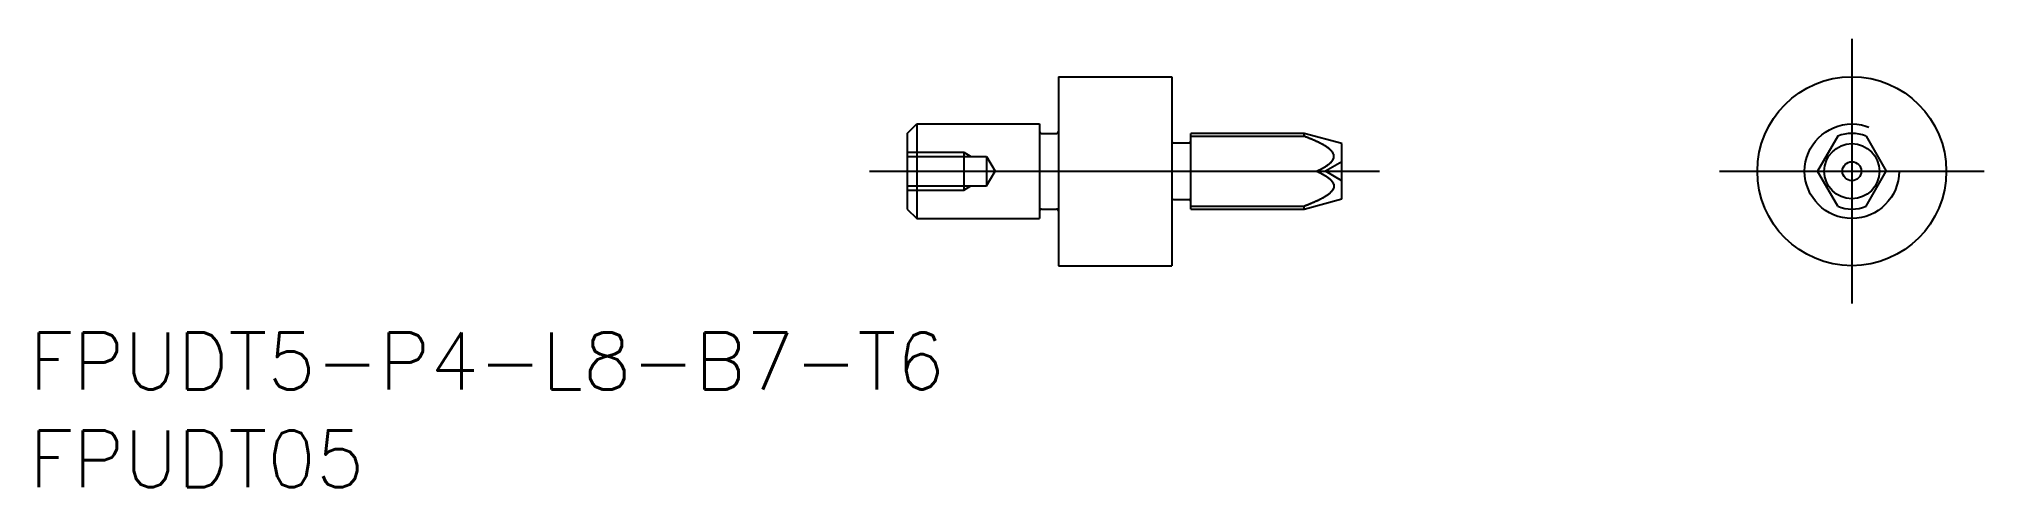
# Model space of a CAD drawing. Extents: x -96 to 7, y -17 to 7.
import ezdxf

# ---------------------------------------------------------------- set-up
doc = ezdxf.new("R2010")
doc.units = 0
doc.linetypes.add('CENTER', pattern=[50.8, 31.75, -6.35, 6.35, -6.35])
doc.linetypes.add('DASHED', pattern=[19.05, 12.7, -6.35])
doc.layers.get('0').update_dxf_attribs({"linetype": 'CONTINUOUS'})
doc.layers.add('CENTER', color=1, linetype='CENTER')
doc.styles.get("Standard").update_dxf_attribs({"font": 'txt.shx', "height": 3, "bigfont": 'bigfont.shx'})

msp = doc.modelspace()

# ---------------------------------------------------------------- linework, layer by layer
at = {"color": 7, "linetype": 'CONTINUOUS'}
for p, q in [((-42, 5), (-36, 5)), ((-42, 5), (-42, -5)), ((-36, 5), (-36, -5)), ((-50, 2), (-49.5, 2.5)), ((-49.5, 2.5), (-49.5, -2.5)), ((-49.5, 2.5), (-43, 2.5)), ((-43, 2.5), (-43, -2.5)), ((-50, 2), (-50, -2)), ((-42.9, 2), (-42.1, 2)), ((-35.9, 1.5), (-35.1, 1.5)), ((-29, 2), (-35, 2)), ((-35, -2), (-35, 2)), ((-35, 1.85), (-29, 1.85)), ((-27, 1.46), (-29, 2)), ((-29, 1.85), (-29, 2)), ((-27, 0), (-27, 1.46)), ((-0.75, 1.85), (-1.82, 0)), ((0.75, 1.85), (1.82, 0)), ((-35, 0), (-28.33, 0)), ((-27, -1.46), (-27, 0)), ((-0.75, -1.85), (-1.82, 0)), ((0.75, -1.85), (1.82, 0)), ((-50, -2), (-49.5, -2.5)), ((-42.9, -2), (-42.1, -2)), ((-35.9, -1.5), (-35.1, -1.5)), ((-35, -1.85), (-29, -1.85)), ((-35, -2), (-29, -2)), ((-29, -2), (-27, -1.46)), ((-29, -2), (-29, -1.85)), ((-49.5, -2.5), (-43, -2.5)), ((-42, -5), (-36, -5))]:
    msp.add_line(p, q, dxfattribs=at)
at = {"color": 3, "linetype": 'DASHED'}
for p, q in [((-50, 1), (-47, 1)), ((-50, 0.78), (-45.8, 0.78)), ((-47, 1), (-46.63, 0.78)), ((-47, 1), (-47, -1)), ((-45.8, 0.78), (-45.35, 0)), ((-45.8, 0.78), (-45.8, -0.78)), ((-45.8, -0.78), (-45.35, 0)), ((-27, 0.5), (-27.87, 0)), ((-27, -0.5), (-27.87, 0)), ((-50, -0.78), (-45.8, -0.78)), ((-50, -1), (-47, -1)), ((-47, -1), (-46.63, -0.78))]:
    msp.add_line(p, q, dxfattribs=at)
at = {"color": 7}
for points in [[(-28.33, 0, 0), (-28.33, 0, 0), (-28.32, 0, 0), (-28.32, 0.01, 0), (-28.31, 0.01, 0), (-28.31, 0.01, 0), (-28.3, 0.01, 0), (-28.3, 0.02, 0), (-28.29, 0.02, 0), (-28.29, 0.02, 0), (-28.28, 0.02, 0), (-28.28, 0.02, 0), (-28.27, 0.03, 0), (-28.27, 0.03, 0), (-28.26, 0.03, 0), (-28.26, 0.03, 0), (-28.25, 0.04, 0), (-28.25, 0.04, 0), (-28.24, 0.04, 0), (-28.24, 0.04, 0), (-28.24, 0.04, 0), (-28.23, 0.05, 0), (-28.23, 0.05, 0), (-28.22, 0.05, 0), (-28.22, 0.05, 0), (-28.21, 0.06, 0), (-28.21, 0.06, 0), (-28.2, 0.06, 0), (-28.2, 0.06, 0), (-28.19, 0.07, 0), (-28.19, 0.07, 0), (-28.18, 0.07, 0), (-28.18, 0.07, 0), (-28.17, 0.07, 0), (-28.17, 0.08, 0), (-28.17, 0.08, 0), (-28.16, 0.08, 0), (-28.16, 0.08, 0), (-28.15, 0.09, 0), (-28.15, 0.09, 0), (-28.14, 0.09, 0), (-28.14, 0.09, 0), (-28.13, 0.1, 0), (-28.13, 0.1, 0), (-28.12, 0.1, 0), (-28.12, 0.1, 0), (-28.11, 0.11, 0), (-28.11, 0.11, 0), (-28.11, 0.11, 0), (-28.1, 0.11, 0), (-28.1, 0.12, 0), (-28.09, 0.12, 0), (-28.09, 0.12, 0), (-28.08, 0.12, 0), (-28.08, 0.12, 0), (-28.07, 0.13, 0), (-28.07, 0.13, 0), (-28.06, 0.13, 0), (-28.06, 0.13, 0), (-28.05, 0.14, 0), (-28.05, 0.14, 0), (-28.05, 0.14, 0), (-28.04, 0.14, 0), (-28.04, 0.15, 0), (-28.03, 0.15, 0), (-28.03, 0.15, 0), (-28.02, 0.15, 0), (-28.02, 0.16, 0), (-28.01, 0.16, 0), (-28.01, 0.16, 0), (-28, 0.16, 0), (-28, 0.17, 0), (-28, 0.17, 0), (-27.99, 0.17, 0), (-27.99, 0.17, 0), (-27.98, 0.18, 0), (-27.98, 0.18, 0), (-27.97, 0.18, 0), (-27.97, 0.18, 0), (-27.96, 0.19, 0), (-27.96, 0.19, 0), (-27.96, 0.19, 0), (-27.95, 0.2, 0), (-27.95, 0.2, 0), (-27.94, 0.2, 0), (-27.94, 0.2, 0), (-27.93, 0.21, 0), (-27.93, 0.21, 0), (-27.92, 0.21, 0), (-27.92, 0.21, 0), (-27.92, 0.22, 0), (-27.91, 0.22, 0), (-27.91, 0.22, 0), (-27.9, 0.22, 0), (-27.9, 0.23, 0), (-27.89, 0.23, 0), (-27.89, 0.23, 0), (-27.88, 0.23, 0), (-27.88, 0.24, 0), (-27.88, 0.24, 0), (-27.87, 0.24, 0), (-27.87, 0.25, 0), (-27.86, 0.25, 0), (-27.86, 0.25, 0), (-27.85, 0.25, 0), (-27.85, 0.26, 0), (-27.85, 0.26, 0), (-27.84, 0.26, 0), (-27.84, 0.27, 0), (-27.83, 0.27, 0), (-27.83, 0.27, 0), (-27.82, 0.27, 0), (-27.82, 0.28, 0), (-27.82, 0.28, 0), (-27.81, 0.28, 0), (-27.81, 0.28, 0), (-27.8, 0.29, 0), (-27.8, 0.29, 0), (-27.79, 0.29, 0), (-27.79, 0.3, 0), (-27.79, 0.3, 0), (-27.78, 0.3, 0), (-27.78, 0.31, 0), (-27.77, 0.31, 0), (-27.77, 0.31, 0), (-27.76, 0.31, 0), (-27.76, 0.32, 0), (-27.76, 0.32, 0), (-27.75, 0.32, 0), (-27.75, 0.33, 0), (-27.74, 0.33, 0), (-27.74, 0.33, 0), (-27.74, 0.33, 0), (-27.73, 0.34, 0), (-27.73, 0.34, 0), (-27.72, 0.34, 0), (-27.72, 0.35, 0), (-27.71, 0.35, 0), (-27.71, 0.35, 0), (-27.71, 0.36, 0), (-27.7, 0.36, 0), (-27.7, 0.36, 0), (-27.69, 0.37, 0), (-27.69, 0.37, 0), (-27.69, 0.37, 0), (-27.68, 0.38, 0), (-27.68, 0.38, 0), (-27.68, 0.38, 0), (-27.67, 0.38, 0), (-27.67, 0.39, 0), (-27.66, 0.39, 0), (-27.66, 0.39, 0), (-27.66, 0.4, 0), (-27.65, 0.4, 0), (-27.65, 0.4, 0), (-27.64, 0.41, 0), (-27.64, 0.41, 0), (-27.64, 0.41, 0), (-27.63, 0.42, 0), (-27.63, 0.42, 0), (-27.63, 0.42, 0), (-27.62, 0.43, 0), (-27.62, 0.43, 0), (-27.61, 0.43, 0), (-27.61, 0.44, 0), (-27.61, 0.44, 0), (-27.6, 0.44, 0), (-27.6, 0.45, 0), (-27.6, 0.45, 0), (-27.59, 0.45, 0), (-27.59, 0.46, 0), (-27.59, 0.46, 0), (-27.58, 0.47, 0), (-27.58, 0.47, 0), (-27.57, 0.47, 0), (-27.57, 0.48, 0), (-27.57, 0.48, 0), (-27.56, 0.48, 0), (-27.56, 0.49, 0), (-27.56, 0.49, 0), (-27.55, 0.49, 0), (-27.55, 0.5, 0), (-27.55, 0.5, 0), (-27.54, 0.51, 0), (-27.54, 0.51, 0), (-27.54, 0.51, 0), (-27.53, 0.52, 0), (-27.53, 0.52, 0), (-27.53, 0.52, 0), (-27.53, 0.53, 0), (-27.52, 0.53, 0), (-27.52, 0.54, 0), (-27.52, 0.54, 0), (-27.51, 0.54, 0), (-27.51, 0.55, 0), (-27.51, 0.55, 0), (-27.5, 0.56, 0), (-27.5, 0.56, 0), (-27.5, 0.56, 0), (-27.5, 0.57, 0), (-27.49, 0.57, 0), (-27.49, 0.58, 0), (-27.49, 0.58, 0), (-27.49, 0.58, 0), (-27.48, 0.59, 0), (-27.48, 0.59, 0), (-27.48, 0.6, 0), (-27.48, 0.6, 0), (-27.47, 0.6, 0), (-27.47, 0.61, 0), (-27.47, 0.61, 0), (-27.47, 0.62, 0), (-27.46, 0.62, 0), (-27.46, 0.63, 0), (-27.46, 0.63, 0), (-27.46, 0.63, 0), (-27.46, 0.64, 0), (-27.45, 0.64, 0), (-27.45, 0.65, 0), (-27.45, 0.65, 0), (-27.45, 0.66, 0), (-27.45, 0.66, 0), (-27.44, 0.66, 0), (-27.44, 0.67, 0), (-27.44, 0.67, 0), (-27.44, 0.68, 0), (-27.44, 0.68, 0), (-27.44, 0.69, 0), (-27.43, 0.69, 0), (-27.43, 0.7, 0), (-27.43, 0.7, 0), (-27.43, 0.7, 0), (-27.43, 0.71, 0), (-27.43, 0.71, 0), (-27.43, 0.72, 0), (-27.43, 0.72, 0), (-27.43, 0.73, 0), (-27.42, 0.73, 0), (-27.42, 0.74, 0), (-27.42, 0.74, 0), (-27.42, 0.75, 0), (-27.42, 0.75, 0), (-27.42, 0.76, 0), (-27.42, 0.76, 0), (-27.42, 0.76, 0), (-27.42, 0.77, 0), (-27.42, 0.77, 0), (-27.42, 0.78, 0), (-27.42, 0.78, 0), (-27.42, 0.79, 0), (-27.42, 0.79, 0), (-27.42, 0.8, 0), (-27.42, 0.8, 0), (-27.42, 0.81, 0), (-27.42, 0.81, 0), (-27.42, 0.82, 0), (-27.42, 0.82, 0), (-27.42, 0.83, 0), (-27.42, 0.83, 0), (-27.42, 0.83, 0), (-27.42, 0.84, 0), (-27.42, 0.84, 0), (-27.43, 0.85, 0), (-27.43, 0.85, 0), (-27.43, 0.86, 0), (-27.43, 0.86, 0), (-27.43, 0.87, 0), (-27.43, 0.87, 0), (-27.43, 0.88, 0), (-27.43, 0.88, 0), (-27.43, 0.89, 0), (-27.44, 0.89, 0), (-27.44, 0.89, 0), (-27.44, 0.9, 0), (-27.44, 0.9, 0), (-27.44, 0.91, 0), (-27.44, 0.91, 0), (-27.45, 0.92, 0), (-27.45, 0.92, 0), (-27.45, 0.93, 0), (-27.45, 0.93, 0), (-27.45, 0.93, 0), (-27.46, 0.94, 0), (-27.46, 0.94, 0), (-27.46, 0.95, 0), (-27.46, 0.95, 0), (-27.46, 0.96, 0), (-27.47, 0.96, 0), (-27.47, 0.96, 0), (-27.47, 0.97, 0), (-27.47, 0.97, 0), (-27.48, 0.98, 0), (-27.48, 0.98, 0), (-27.48, 0.98, 0), (-27.48, 0.99, 0), (-27.49, 0.99, 0), (-27.49, 1, 0), (-27.49, 1, 0), (-27.49, 1.01, 0), (-27.5, 1.01, 0), (-27.5, 1.01, 0), (-27.5, 1.02, 0), (-27.5, 1.02, 0), (-27.51, 1.03, 0), (-27.51, 1.03, 0), (-27.51, 1.03, 0), (-27.52, 1.04, 0), (-27.52, 1.04, 0), (-27.52, 1.04, 0), (-27.53, 1.05, 0), (-27.53, 1.05, 0), (-27.53, 1.06, 0), (-27.53, 1.06, 0), (-27.54, 1.06, 0), (-27.54, 1.07, 0), (-27.54, 1.07, 0), (-27.55, 1.07, 0), (-27.55, 1.08, 0), (-27.55, 1.08, 0), (-27.56, 1.09, 0), (-27.56, 1.09, 0), (-27.56, 1.09, 0), (-27.57, 1.1, 0), (-27.57, 1.1, 0), (-27.57, 1.1, 0), (-27.58, 1.11, 0), (-27.58, 1.11, 0), (-27.59, 1.11, 0), (-27.59, 1.12, 0), (-27.59, 1.12, 0), (-27.6, 1.12, 0), (-27.6, 1.13, 0), (-27.6, 1.13, 0), (-27.61, 1.14, 0), (-27.61, 1.14, 0), (-27.61, 1.14, 0), (-27.62, 1.15, 0), (-27.62, 1.15, 0), (-27.62, 1.15, 0), (-27.63, 1.16, 0), (-27.63, 1.16, 0), (-27.64, 1.16, 0), (-27.64, 1.17, 0), (-27.64, 1.17, 0), (-27.65, 1.17, 0), (-27.65, 1.18, 0), (-27.65, 1.18, 0), (-27.66, 1.18, 0), (-27.66, 1.19, 0), (-27.67, 1.19, 0), (-27.67, 1.19, 0), (-27.67, 1.19, 0), (-27.68, 1.2, 0), (-27.68, 1.2, 0), (-27.69, 1.2, 0), (-27.69, 1.21, 0), (-27.69, 1.21, 0), (-27.7, 1.21, 0), (-27.7, 1.22, 0), (-27.71, 1.22, 0), (-27.71, 1.22, 0), (-27.71, 1.23, 0), (-27.72, 1.23, 0), (-27.72, 1.23, 0), (-27.73, 1.24, 0), (-27.73, 1.24, 0), (-27.73, 1.24, 0), (-27.74, 1.24, 0), (-27.74, 1.25, 0), (-27.75, 1.25, 0), (-27.75, 1.25, 0), (-27.75, 1.26, 0), (-27.76, 1.26, 0), (-27.76, 1.26, 0), (-27.77, 1.26, 0), (-27.77, 1.27, 0), (-27.78, 1.27, 0), (-27.78, 1.27, 0), (-27.78, 1.28, 0), (-27.79, 1.28, 0), (-27.79, 1.28, 0), (-27.8, 1.29, 0), (-27.8, 1.29, 0), (-27.81, 1.29, 0), (-27.81, 1.29, 0), (-27.81, 1.3, 0), (-27.82, 1.3, 0), (-27.82, 1.3, 0), (-27.83, 1.3, 0), (-27.83, 1.31, 0), (-27.84, 1.31, 0), (-27.84, 1.31, 0), (-27.84, 1.32, 0), (-27.85, 1.32, 0), (-27.85, 1.32, 0), (-27.86, 1.32, 0), (-27.86, 1.33, 0), (-27.87, 1.33, 0), (-27.87, 1.33, 0), (-27.87, 1.34, 0), (-27.88, 1.34, 0), (-27.88, 1.34, 0), (-27.89, 1.34, 0), (-27.89, 1.35, 0), (-27.9, 1.35, 0), (-27.9, 1.35, 0), (-27.9, 1.35, 0), (-27.91, 1.36, 0), (-27.91, 1.36, 0), (-27.92, 1.36, 0), (-27.92, 1.36, 0), (-27.93, 1.37, 0), (-27.93, 1.37, 0), (-27.93, 1.37, 0), (-27.94, 1.37, 0), (-27.94, 1.38, 0), (-27.95, 1.38, 0), (-27.95, 1.38, 0), (-27.96, 1.39, 0), (-27.96, 1.39, 0), (-27.97, 1.39, 0), (-27.97, 1.39, 0), (-27.97, 1.4, 0), (-27.98, 1.4, 0), (-27.98, 1.4, 0), (-27.99, 1.4, 0), (-27.99, 1.41, 0), (-28, 1.41, 0), (-28, 1.41, 0), (-28.01, 1.41, 0), (-28.01, 1.42, 0), (-28.02, 1.42, 0), (-28.02, 1.42, 0), (-28.02, 1.42, 0), (-28.03, 1.43, 0), (-28.03, 1.43, 0), (-28.04, 1.43, 0), (-28.04, 1.43, 0), (-28.05, 1.44, 0), (-28.05, 1.44, 0), (-28.06, 1.44, 0), (-28.06, 1.44, 0), (-28.06, 1.44, 0), (-28.07, 1.45, 0), (-28.07, 1.45, 0), (-28.08, 1.45, 0), (-28.08, 1.45, 0), (-28.09, 1.46, 0), (-28.09, 1.46, 0), (-28.1, 1.46, 0), (-28.1, 1.46, 0), (-28.11, 1.47, 0), (-28.11, 1.47, 0), (-28.11, 1.47, 0), (-28.12, 1.47, 0), (-28.12, 1.48, 0), (-28.13, 1.48, 0), (-28.13, 1.48, 0), (-28.14, 1.48, 0), (-28.14, 1.49, 0), (-28.15, 1.49, 0), (-28.15, 1.49, 0), (-28.16, 1.49, 0), (-28.16, 1.49, 0), (-28.16, 1.5, 0), (-28.17, 1.5, 0), (-28.17, 1.5, 0), (-28.18, 1.5, 0), (-28.18, 1.51, 0), (-28.19, 1.51, 0), (-28.19, 1.51, 0), (-28.2, 1.51, 0), (-28.2, 1.52, 0), (-28.21, 1.52, 0), (-28.21, 1.52, 0), (-28.22, 1.52, 0), (-28.22, 1.52, 0), (-28.22, 1.53, 0), (-28.23, 1.53, 0), (-28.23, 1.53, 0), (-28.24, 1.53, 0), (-28.24, 1.54, 0), (-28.25, 1.54, 0), (-28.25, 1.54, 0), (-28.26, 1.54, 0), (-28.26, 1.54, 0), (-28.27, 1.55, 0), (-28.27, 1.55, 0), (-28.28, 1.55, 0), (-28.28, 1.55, 0), (-28.29, 1.56, 0), (-28.29, 1.56, 0), (-28.29, 1.56, 0), (-28.3, 1.56, 0), (-28.3, 1.56, 0), (-28.31, 1.57, 0), (-28.31, 1.57, 0), (-28.32, 1.57, 0), (-28.32, 1.57, 0), (-28.33, 1.58, 0), (-28.33, 1.58, 0), (-28.34, 1.58, 0), (-28.34, 1.58, 0), (-28.35, 1.58, 0), (-28.35, 1.59, 0), (-28.36, 1.59, 0), (-28.36, 1.59, 0), (-28.36, 1.59, 0), (-28.37, 1.59, 0), (-28.37, 1.6, 0), (-28.38, 1.6, 0), (-28.38, 1.6, 0), (-28.39, 1.6, 0), (-28.39, 1.61, 0), (-28.4, 1.61, 0), (-28.4, 1.61, 0), (-28.41, 1.61, 0), (-28.41, 1.61, 0), (-28.42, 1.62, 0), (-28.42, 1.62, 0), (-28.43, 1.62, 0), (-28.43, 1.62, 0), (-28.44, 1.62, 0), (-28.44, 1.63, 0), (-28.44, 1.63, 0), (-28.45, 1.63, 0), (-28.45, 1.63, 0), (-28.46, 1.64, 0), (-28.46, 1.64, 0), (-28.47, 1.64, 0), (-28.47, 1.64, 0), (-28.48, 1.64, 0), (-28.48, 1.65, 0), (-28.49, 1.65, 0), (-28.49, 1.65, 0), (-28.5, 1.65, 0), (-28.5, 1.65, 0), (-28.51, 1.66, 0), (-28.51, 1.66, 0), (-28.52, 1.66, 0), (-28.52, 1.66, 0), (-28.53, 1.66, 0), (-28.53, 1.67, 0), (-28.54, 1.67, 0), (-28.54, 1.67, 0), (-28.54, 1.67, 0), (-28.55, 1.67, 0), (-28.55, 1.68, 0), (-28.56, 1.68, 0), (-28.56, 1.68, 0), (-28.57, 1.68, 0), (-28.57, 1.68, 0), (-28.58, 1.69, 0), (-28.58, 1.69, 0), (-28.59, 1.69, 0), (-28.59, 1.69, 0), (-28.6, 1.69, 0), (-28.6, 1.7, 0), (-28.61, 1.7, 0), (-28.61, 1.7, 0), (-28.62, 1.7, 0), (-28.62, 1.7, 0), (-28.63, 1.71, 0), (-28.63, 1.71, 0), (-28.64, 1.71, 0), (-28.64, 1.71, 0), (-28.65, 1.71, 0), (-28.65, 1.72, 0), (-28.66, 1.72, 0), (-28.66, 1.72, 0), (-28.66, 1.72, 0), (-28.67, 1.72, 0), (-28.67, 1.73, 0), (-28.68, 1.73, 0), (-28.68, 1.73, 0), (-28.69, 1.73, 0), (-28.69, 1.73, 0), (-28.7, 1.74, 0), (-28.7, 1.74, 0), (-28.71, 1.74, 0), (-28.71, 1.74, 0), (-28.72, 1.74, 0), (-28.72, 1.75, 0), (-28.73, 1.75, 0), (-28.73, 1.75, 0), (-28.74, 1.75, 0), (-28.74, 1.75, 0), (-28.75, 1.76, 0), (-28.75, 1.76, 0), (-28.76, 1.76, 0), (-28.76, 1.76, 0), (-28.77, 1.76, 0), (-28.77, 1.77, 0), (-28.78, 1.77, 0), (-28.78, 1.77, 0), (-28.79, 1.77, 0), (-28.79, 1.77, 0), (-28.8, 1.78, 0), (-28.8, 1.78, 0), (-28.8, 1.78, 0), (-28.81, 1.78, 0), (-28.81, 1.78, 0), (-28.82, 1.78, 0), (-28.82, 1.79, 0), (-28.83, 1.79, 0), (-28.83, 1.79, 0), (-28.84, 1.79, 0), (-28.84, 1.79, 0), (-28.85, 1.8, 0), (-28.85, 1.8, 0), (-28.86, 1.8, 0), (-28.86, 1.8, 0), (-28.87, 1.8, 0), (-28.87, 1.81, 0), (-28.88, 1.81, 0), (-28.88, 1.81, 0), (-28.89, 1.81, 0), (-28.89, 1.81, 0), (-28.9, 1.81, 0), (-28.9, 1.82, 0), (-28.91, 1.82, 0), (-28.91, 1.82, 0), (-28.92, 1.82, 0), (-28.92, 1.82, 0), (-28.93, 1.83, 0), (-28.93, 1.83, 0), (-28.94, 1.83, 0), (-28.94, 1.83, 0), (-28.95, 1.83, 0), (-28.95, 1.84, 0), (-28.96, 1.84, 0), (-28.96, 1.84, 0), (-28.97, 1.84, 0), (-28.97, 1.84, 0), (-28.98, 1.84, 0), (-28.98, 1.85, 0), (-28.99, 1.85, 0), (-28.99, 1.85, 0), (-29, 1.85, 0), (-29, 1.85, 0)], [(-28.33, 0, 0), (-28.33, 0, 0), (-28.32, 0, 0), (-28.32, -0.01, 0), (-28.31, -0.01, 0), (-28.31, -0.01, 0), (-28.3, -0.01, 0), (-28.3, -0.02, 0), (-28.29, -0.02, 0), (-28.29, -0.02, 0), (-28.28, -0.02, 0), (-28.28, -0.02, 0), (-28.27, -0.03, 0), (-28.27, -0.03, 0), (-28.26, -0.03, 0), (-28.26, -0.03, 0), (-28.25, -0.04, 0), (-28.25, -0.04, 0), (-28.24, -0.04, 0), (-28.24, -0.04, 0), (-28.24, -0.04, 0), (-28.23, -0.05, 0), (-28.23, -0.05, 0), (-28.22, -0.05, 0), (-28.22, -0.05, 0), (-28.21, -0.06, 0), (-28.21, -0.06, 0), (-28.2, -0.06, 0), (-28.2, -0.06, 0), (-28.19, -0.07, 0), (-28.19, -0.07, 0), (-28.18, -0.07, 0), (-28.18, -0.07, 0), (-28.17, -0.07, 0), (-28.17, -0.08, 0), (-28.17, -0.08, 0), (-28.16, -0.08, 0), (-28.16, -0.08, 0), (-28.15, -0.09, 0), (-28.15, -0.09, 0), (-28.14, -0.09, 0), (-28.14, -0.09, 0), (-28.13, -0.1, 0), (-28.13, -0.1, 0), (-28.12, -0.1, 0), (-28.12, -0.1, 0), (-28.11, -0.11, 0), (-28.11, -0.11, 0), (-28.11, -0.11, 0), (-28.1, -0.11, 0), (-28.1, -0.12, 0), (-28.09, -0.12, 0), (-28.09, -0.12, 0), (-28.08, -0.12, 0), (-28.08, -0.12, 0), (-28.07, -0.13, 0), (-28.07, -0.13, 0), (-28.06, -0.13, 0), (-28.06, -0.13, 0), (-28.05, -0.14, 0), (-28.05, -0.14, 0), (-28.05, -0.14, 0), (-28.04, -0.14, 0), (-28.04, -0.15, 0), (-28.03, -0.15, 0), (-28.03, -0.15, 0), (-28.02, -0.15, 0), (-28.02, -0.16, 0), (-28.01, -0.16, 0), (-28.01, -0.16, 0), (-28, -0.16, 0), (-28, -0.17, 0), (-28, -0.17, 0), (-27.99, -0.17, 0), (-27.99, -0.17, 0), (-27.98, -0.18, 0), (-27.98, -0.18, 0), (-27.97, -0.18, 0), (-27.97, -0.18, 0), (-27.96, -0.19, 0), (-27.96, -0.19, 0), (-27.96, -0.19, 0), (-27.95, -0.2, 0), (-27.95, -0.2, 0), (-27.94, -0.2, 0), (-27.94, -0.2, 0), (-27.93, -0.21, 0), (-27.93, -0.21, 0), (-27.92, -0.21, 0), (-27.92, -0.21, 0), (-27.92, -0.22, 0), (-27.91, -0.22, 0), (-27.91, -0.22, 0), (-27.9, -0.22, 0), (-27.9, -0.23, 0), (-27.89, -0.23, 0), (-27.89, -0.23, 0), (-27.88, -0.23, 0), (-27.88, -0.24, 0), (-27.88, -0.24, 0), (-27.87, -0.24, 0), (-27.87, -0.25, 0), (-27.86, -0.25, 0), (-27.86, -0.25, 0), (-27.85, -0.25, 0), (-27.85, -0.26, 0), (-27.85, -0.26, 0), (-27.84, -0.26, 0), (-27.84, -0.27, 0), (-27.83, -0.27, 0), (-27.83, -0.27, 0), (-27.82, -0.27, 0), (-27.82, -0.28, 0), (-27.82, -0.28, 0), (-27.81, -0.28, 0), (-27.81, -0.28, 0), (-27.8, -0.29, 0), (-27.8, -0.29, 0), (-27.79, -0.29, 0), (-27.79, -0.3, 0), (-27.79, -0.3, 0), (-27.78, -0.3, 0), (-27.78, -0.31, 0), (-27.77, -0.31, 0), (-27.77, -0.31, 0), (-27.76, -0.31, 0), (-27.76, -0.32, 0), (-27.76, -0.32, 0), (-27.75, -0.32, 0), (-27.75, -0.33, 0), (-27.74, -0.33, 0), (-27.74, -0.33, 0), (-27.74, -0.33, 0), (-27.73, -0.34, 0), (-27.73, -0.34, 0), (-27.72, -0.34, 0), (-27.72, -0.35, 0), (-27.71, -0.35, 0), (-27.71, -0.35, 0), (-27.71, -0.36, 0), (-27.7, -0.36, 0), (-27.7, -0.36, 0), (-27.69, -0.37, 0), (-27.69, -0.37, 0), (-27.69, -0.37, 0), (-27.68, -0.38, 0), (-27.68, -0.38, 0), (-27.68, -0.38, 0), (-27.67, -0.38, 0), (-27.67, -0.39, 0), (-27.66, -0.39, 0), (-27.66, -0.39, 0), (-27.66, -0.4, 0), (-27.65, -0.4, 0), (-27.65, -0.4, 0), (-27.64, -0.41, 0), (-27.64, -0.41, 0), (-27.64, -0.41, 0), (-27.63, -0.42, 0), (-27.63, -0.42, 0), (-27.63, -0.42, 0), (-27.62, -0.43, 0), (-27.62, -0.43, 0), (-27.61, -0.43, 0), (-27.61, -0.44, 0), (-27.61, -0.44, 0), (-27.6, -0.44, 0), (-27.6, -0.45, 0), (-27.6, -0.45, 0), (-27.59, -0.45, 0), (-27.59, -0.46, 0), (-27.59, -0.46, 0), (-27.58, -0.47, 0), (-27.58, -0.47, 0), (-27.57, -0.47, 0), (-27.57, -0.48, 0), (-27.57, -0.48, 0), (-27.56, -0.48, 0), (-27.56, -0.49, 0), (-27.56, -0.49, 0), (-27.55, -0.49, 0), (-27.55, -0.5, 0), (-27.55, -0.5, 0), (-27.54, -0.51, 0), (-27.54, -0.51, 0), (-27.54, -0.51, 0), (-27.53, -0.52, 0), (-27.53, -0.52, 0), (-27.53, -0.52, 0), (-27.53, -0.53, 0), (-27.52, -0.53, 0), (-27.52, -0.54, 0), (-27.52, -0.54, 0), (-27.51, -0.54, 0), (-27.51, -0.55, 0), (-27.51, -0.55, 0), (-27.5, -0.56, 0), (-27.5, -0.56, 0), (-27.5, -0.56, 0), (-27.5, -0.57, 0), (-27.49, -0.57, 0), (-27.49, -0.58, 0), (-27.49, -0.58, 0), (-27.49, -0.58, 0), (-27.48, -0.59, 0), (-27.48, -0.59, 0), (-27.48, -0.6, 0), (-27.48, -0.6, 0), (-27.47, -0.6, 0), (-27.47, -0.61, 0), (-27.47, -0.61, 0), (-27.47, -0.62, 0), (-27.46, -0.62, 0), (-27.46, -0.63, 0), (-27.46, -0.63, 0), (-27.46, -0.63, 0), (-27.46, -0.64, 0), (-27.45, -0.64, 0), (-27.45, -0.65, 0), (-27.45, -0.65, 0), (-27.45, -0.66, 0), (-27.45, -0.66, 0), (-27.44, -0.66, 0), (-27.44, -0.67, 0), (-27.44, -0.67, 0), (-27.44, -0.68, 0), (-27.44, -0.68, 0), (-27.44, -0.69, 0), (-27.43, -0.69, 0), (-27.43, -0.7, 0), (-27.43, -0.7, 0), (-27.43, -0.7, 0), (-27.43, -0.71, 0), (-27.43, -0.71, 0), (-27.43, -0.72, 0), (-27.43, -0.72, 0), (-27.43, -0.73, 0), (-27.42, -0.73, 0), (-27.42, -0.74, 0), (-27.42, -0.74, 0), (-27.42, -0.75, 0), (-27.42, -0.75, 0), (-27.42, -0.76, 0), (-27.42, -0.76, 0), (-27.42, -0.76, 0), (-27.42, -0.77, 0), (-27.42, -0.77, 0), (-27.42, -0.78, 0), (-27.42, -0.78, 0), (-27.42, -0.79, 0), (-27.42, -0.79, 0), (-27.42, -0.8, 0), (-27.42, -0.8, 0), (-27.42, -0.81, 0), (-27.42, -0.81, 0), (-27.42, -0.82, 0), (-27.42, -0.82, 0), (-27.42, -0.83, 0), (-27.42, -0.83, 0), (-27.42, -0.83, 0), (-27.42, -0.84, 0), (-27.42, -0.84, 0), (-27.43, -0.85, 0), (-27.43, -0.85, 0), (-27.43, -0.86, 0), (-27.43, -0.86, 0), (-27.43, -0.87, 0), (-27.43, -0.87, 0), (-27.43, -0.88, 0), (-27.43, -0.88, 0), (-27.43, -0.89, 0), (-27.44, -0.89, 0), (-27.44, -0.89, 0), (-27.44, -0.9, 0), (-27.44, -0.9, 0), (-27.44, -0.91, 0), (-27.44, -0.91, 0), (-27.45, -0.92, 0), (-27.45, -0.92, 0), (-27.45, -0.93, 0), (-27.45, -0.93, 0), (-27.45, -0.93, 0), (-27.46, -0.94, 0), (-27.46, -0.94, 0), (-27.46, -0.95, 0), (-27.46, -0.95, 0), (-27.46, -0.96, 0), (-27.47, -0.96, 0), (-27.47, -0.96, 0), (-27.47, -0.97, 0), (-27.47, -0.97, 0), (-27.48, -0.98, 0), (-27.48, -0.98, 0), (-27.48, -0.98, 0), (-27.48, -0.99, 0), (-27.49, -0.99, 0), (-27.49, -1, 0), (-27.49, -1, 0), (-27.49, -1.01, 0), (-27.5, -1.01, 0), (-27.5, -1.01, 0), (-27.5, -1.02, 0), (-27.5, -1.02, 0), (-27.51, -1.03, 0), (-27.51, -1.03, 0), (-27.51, -1.03, 0), (-27.52, -1.04, 0), (-27.52, -1.04, 0), (-27.52, -1.04, 0), (-27.53, -1.05, 0), (-27.53, -1.05, 0), (-27.53, -1.06, 0), (-27.53, -1.06, 0), (-27.54, -1.06, 0), (-27.54, -1.07, 0), (-27.54, -1.07, 0), (-27.55, -1.07, 0), (-27.55, -1.08, 0), (-27.55, -1.08, 0), (-27.56, -1.09, 0), (-27.56, -1.09, 0), (-27.56, -1.09, 0), (-27.57, -1.1, 0), (-27.57, -1.1, 0), (-27.57, -1.1, 0), (-27.58, -1.11, 0), (-27.58, -1.11, 0), (-27.59, -1.11, 0), (-27.59, -1.12, 0), (-27.59, -1.12, 0), (-27.6, -1.12, 0), (-27.6, -1.13, 0), (-27.6, -1.13, 0), (-27.61, -1.14, 0), (-27.61, -1.14, 0), (-27.61, -1.14, 0), (-27.62, -1.15, 0), (-27.62, -1.15, 0), (-27.62, -1.15, 0), (-27.63, -1.16, 0), (-27.63, -1.16, 0), (-27.64, -1.16, 0), (-27.64, -1.17, 0), (-27.64, -1.17, 0), (-27.65, -1.17, 0), (-27.65, -1.18, 0), (-27.65, -1.18, 0), (-27.66, -1.18, 0), (-27.66, -1.19, 0), (-27.67, -1.19, 0), (-27.67, -1.19, 0), (-27.67, -1.19, 0), (-27.68, -1.2, 0), (-27.68, -1.2, 0), (-27.69, -1.2, 0), (-27.69, -1.21, 0), (-27.69, -1.21, 0), (-27.7, -1.21, 0), (-27.7, -1.22, 0), (-27.71, -1.22, 0), (-27.71, -1.22, 0), (-27.71, -1.23, 0), (-27.72, -1.23, 0), (-27.72, -1.23, 0), (-27.73, -1.24, 0), (-27.73, -1.24, 0), (-27.73, -1.24, 0), (-27.74, -1.24, 0), (-27.74, -1.25, 0), (-27.75, -1.25, 0), (-27.75, -1.25, 0), (-27.75, -1.26, 0), (-27.76, -1.26, 0), (-27.76, -1.26, 0), (-27.77, -1.26, 0), (-27.77, -1.27, 0), (-27.78, -1.27, 0), (-27.78, -1.27, 0), (-27.78, -1.28, 0), (-27.79, -1.28, 0), (-27.79, -1.28, 0), (-27.8, -1.29, 0), (-27.8, -1.29, 0), (-27.81, -1.29, 0), (-27.81, -1.29, 0), (-27.81, -1.3, 0), (-27.82, -1.3, 0), (-27.82, -1.3, 0), (-27.83, -1.3, 0), (-27.83, -1.31, 0), (-27.84, -1.31, 0), (-27.84, -1.31, 0), (-27.84, -1.32, 0), (-27.85, -1.32, 0), (-27.85, -1.32, 0), (-27.86, -1.32, 0), (-27.86, -1.33, 0), (-27.87, -1.33, 0), (-27.87, -1.33, 0), (-27.87, -1.34, 0), (-27.88, -1.34, 0), (-27.88, -1.34, 0), (-27.89, -1.34, 0), (-27.89, -1.35, 0), (-27.9, -1.35, 0), (-27.9, -1.35, 0), (-27.9, -1.35, 0), (-27.91, -1.36, 0), (-27.91, -1.36, 0), (-27.92, -1.36, 0), (-27.92, -1.36, 0), (-27.93, -1.37, 0), (-27.93, -1.37, 0), (-27.93, -1.37, 0), (-27.94, -1.37, 0), (-27.94, -1.38, 0), (-27.95, -1.38, 0), (-27.95, -1.38, 0), (-27.96, -1.39, 0), (-27.96, -1.39, 0), (-27.97, -1.39, 0), (-27.97, -1.39, 0), (-27.97, -1.4, 0), (-27.98, -1.4, 0), (-27.98, -1.4, 0), (-27.99, -1.4, 0), (-27.99, -1.41, 0), (-28, -1.41, 0), (-28, -1.41, 0), (-28.01, -1.41, 0), (-28.01, -1.42, 0), (-28.02, -1.42, 0), (-28.02, -1.42, 0), (-28.02, -1.42, 0), (-28.03, -1.43, 0), (-28.03, -1.43, 0), (-28.04, -1.43, 0), (-28.04, -1.43, 0), (-28.05, -1.44, 0), (-28.05, -1.44, 0), (-28.06, -1.44, 0), (-28.06, -1.44, 0), (-28.06, -1.44, 0), (-28.07, -1.45, 0), (-28.07, -1.45, 0), (-28.08, -1.45, 0), (-28.08, -1.45, 0), (-28.09, -1.46, 0), (-28.09, -1.46, 0), (-28.1, -1.46, 0), (-28.1, -1.46, 0), (-28.11, -1.47, 0), (-28.11, -1.47, 0), (-28.11, -1.47, 0), (-28.12, -1.47, 0), (-28.12, -1.48, 0), (-28.13, -1.48, 0), (-28.13, -1.48, 0), (-28.14, -1.48, 0), (-28.14, -1.49, 0), (-28.15, -1.49, 0), (-28.15, -1.49, 0), (-28.16, -1.49, 0), (-28.16, -1.49, 0), (-28.16, -1.5, 0), (-28.17, -1.5, 0), (-28.17, -1.5, 0), (-28.18, -1.5, 0), (-28.18, -1.51, 0), (-28.19, -1.51, 0), (-28.19, -1.51, 0), (-28.2, -1.51, 0), (-28.2, -1.52, 0), (-28.21, -1.52, 0), (-28.21, -1.52, 0), (-28.22, -1.52, 0), (-28.22, -1.52, 0), (-28.22, -1.53, 0), (-28.23, -1.53, 0), (-28.23, -1.53, 0), (-28.24, -1.53, 0), (-28.24, -1.54, 0), (-28.25, -1.54, 0), (-28.25, -1.54, 0), (-28.26, -1.54, 0), (-28.26, -1.54, 0), (-28.27, -1.55, 0), (-28.27, -1.55, 0), (-28.28, -1.55, 0), (-28.28, -1.55, 0), (-28.29, -1.56, 0), (-28.29, -1.56, 0), (-28.29, -1.56, 0), (-28.3, -1.56, 0), (-28.3, -1.56, 0), (-28.31, -1.57, 0), (-28.31, -1.57, 0), (-28.32, -1.57, 0), (-28.32, -1.57, 0), (-28.33, -1.58, 0), (-28.33, -1.58, 0), (-28.34, -1.58, 0), (-28.34, -1.58, 0), (-28.35, -1.58, 0), (-28.35, -1.59, 0), (-28.36, -1.59, 0), (-28.36, -1.59, 0), (-28.36, -1.59, 0), (-28.37, -1.59, 0), (-28.37, -1.6, 0), (-28.38, -1.6, 0), (-28.38, -1.6, 0), (-28.39, -1.6, 0), (-28.39, -1.61, 0), (-28.4, -1.61, 0), (-28.4, -1.61, 0), (-28.41, -1.61, 0), (-28.41, -1.61, 0), (-28.42, -1.62, 0), (-28.42, -1.62, 0), (-28.43, -1.62, 0), (-28.43, -1.62, 0), (-28.44, -1.62, 0), (-28.44, -1.63, 0), (-28.44, -1.63, 0), (-28.45, -1.63, 0), (-28.45, -1.63, 0), (-28.46, -1.64, 0), (-28.46, -1.64, 0), (-28.47, -1.64, 0), (-28.47, -1.64, 0), (-28.48, -1.64, 0), (-28.48, -1.65, 0), (-28.49, -1.65, 0), (-28.49, -1.65, 0), (-28.5, -1.65, 0), (-28.5, -1.65, 0), (-28.51, -1.66, 0), (-28.51, -1.66, 0), (-28.52, -1.66, 0), (-28.52, -1.66, 0), (-28.53, -1.66, 0), (-28.53, -1.67, 0), (-28.54, -1.67, 0), (-28.54, -1.67, 0), (-28.54, -1.67, 0), (-28.55, -1.67, 0), (-28.55, -1.68, 0), (-28.56, -1.68, 0), (-28.56, -1.68, 0), (-28.57, -1.68, 0), (-28.57, -1.68, 0), (-28.58, -1.69, 0), (-28.58, -1.69, 0), (-28.59, -1.69, 0), (-28.59, -1.69, 0), (-28.6, -1.69, 0), (-28.6, -1.7, 0), (-28.61, -1.7, 0), (-28.61, -1.7, 0), (-28.62, -1.7, 0), (-28.62, -1.7, 0), (-28.63, -1.71, 0), (-28.63, -1.71, 0), (-28.64, -1.71, 0), (-28.64, -1.71, 0), (-28.65, -1.71, 0), (-28.65, -1.72, 0), (-28.66, -1.72, 0), (-28.66, -1.72, 0), (-28.66, -1.72, 0), (-28.67, -1.72, 0), (-28.67, -1.73, 0), (-28.68, -1.73, 0), (-28.68, -1.73, 0), (-28.69, -1.73, 0), (-28.69, -1.73, 0), (-28.7, -1.74, 0), (-28.7, -1.74, 0), (-28.71, -1.74, 0), (-28.71, -1.74, 0), (-28.72, -1.74, 0), (-28.72, -1.75, 0), (-28.73, -1.75, 0), (-28.73, -1.75, 0), (-28.74, -1.75, 0), (-28.74, -1.75, 0), (-28.75, -1.76, 0), (-28.75, -1.76, 0), (-28.76, -1.76, 0), (-28.76, -1.76, 0), (-28.77, -1.76, 0), (-28.77, -1.77, 0), (-28.78, -1.77, 0), (-28.78, -1.77, 0), (-28.79, -1.77, 0), (-28.79, -1.77, 0), (-28.8, -1.78, 0), (-28.8, -1.78, 0), (-28.8, -1.78, 0), (-28.81, -1.78, 0), (-28.81, -1.78, 0), (-28.82, -1.78, 0), (-28.82, -1.79, 0), (-28.83, -1.79, 0), (-28.83, -1.79, 0), (-28.84, -1.79, 0), (-28.84, -1.79, 0), (-28.85, -1.8, 0), (-28.85, -1.8, 0), (-28.86, -1.8, 0), (-28.86, -1.8, 0), (-28.87, -1.8, 0), (-28.87, -1.81, 0), (-28.88, -1.81, 0), (-28.88, -1.81, 0), (-28.89, -1.81, 0), (-28.89, -1.81, 0), (-28.9, -1.81, 0), (-28.9, -1.82, 0), (-28.91, -1.82, 0), (-28.91, -1.82, 0), (-28.92, -1.82, 0), (-28.92, -1.82, 0), (-28.93, -1.83, 0), (-28.93, -1.83, 0), (-28.94, -1.83, 0), (-28.94, -1.83, 0), (-28.95, -1.83, 0), (-28.95, -1.84, 0), (-28.96, -1.84, 0), (-28.96, -1.84, 0), (-28.97, -1.84, 0), (-28.97, -1.84, 0), (-28.98, -1.84, 0), (-28.98, -1.85, 0), (-28.99, -1.85, 0), (-28.99, -1.85, 0), (-29, -1.85, 0), (-29, -1.85, 0)]]:
    msp.add_polyline3d(points, dxfattribs=at)
at = {"color": 7, "linetype": 'CONTINUOUS'}
for radius in [5, 1.46, 0.5]:
    msp.add_circle((0, 0), radius, dxfattribs=at)
at = {"color": 3, "linetype": 'DASHED'}
msp.add_circle((0, 0), 2.5, dxfattribs=at)
at = {"color": 7, "linetype": 'CONTINUOUS'}
for centre, radius, start, end in [((-42.9, 2.1), 0.1, 180, 270), ((-42.1, 2.1), 0.1, 270.0027, 0), ((-35.9, 1.6), 0.1, 180, 270), ((-35.1, 1.6), 0.1, 270, 0), ((0, 0), 2, 67.9757, 112.0243), ((-42.9, -2.1), 0.1, 90, 180), ((-42.1, -2.1), 0.1, 0, 90), ((-35.9, -1.6), 0.1, 90, 180), ((-35.1, -1.6), 0.1, 0, 90), ((0, 0), 2, 247.9757, 292.0243)]:
    msp.add_arc(centre, radius, start, end, dxfattribs=at)
at = {"layer": 'CENTER', "color": 1, "linetype": 'CENTER'}
for p, q in [((0, 7), (0, -7)), ((-52, 0), (-25, 0)), ((-7, 0), (7, 0))]:
    msp.add_line(p, q, dxfattribs=at)

# ---------------------------------------------------------------- texts
at = {"color": 7, "linetype": 'CONTINUOUS'}
for s, p in [('FPUDT5-P4-L8-B7-T6', (-96.48, -11.54)), ('FPUDT05', (-96.48, -16.71))]:
    msp.add_text(s, height=3, dxfattribs=at).set_placement(p)

doc.saveas('drawing.dxf')
